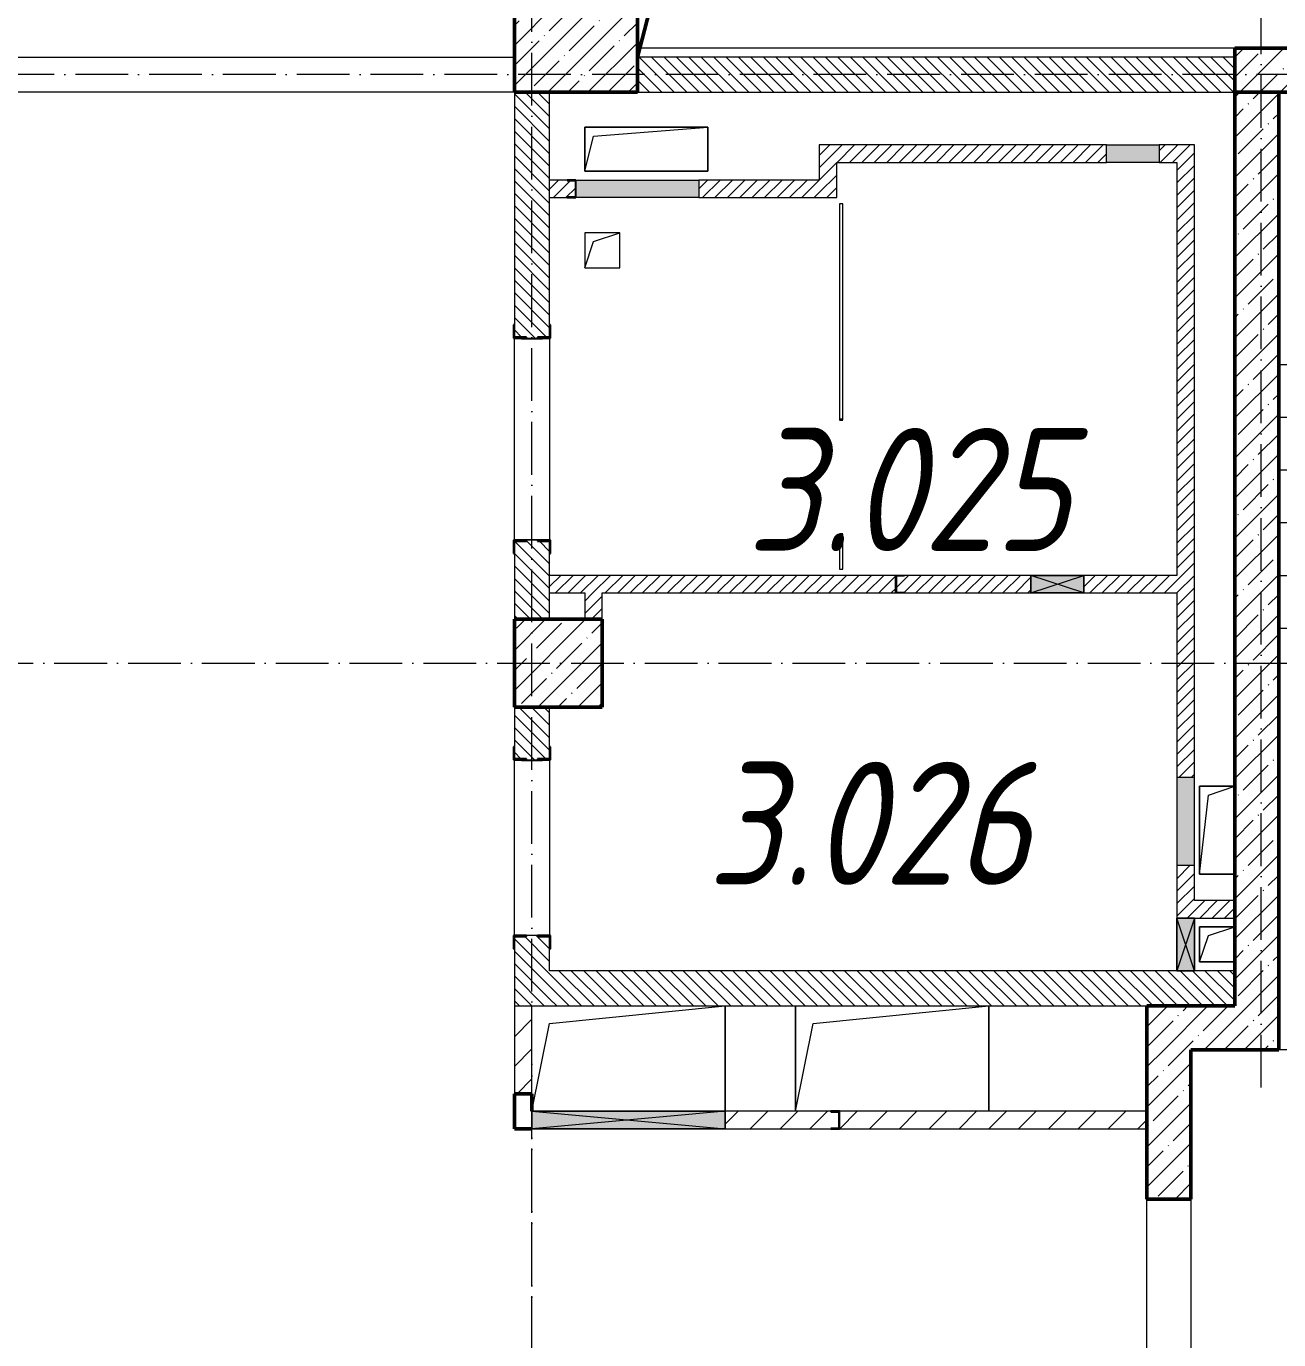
# Model space of a CAD drawing. Header units: millimetres. Extents: x -12989 to 629078, y -109036 to 555275.
# Drawn here: x 613982 to 621110, y -42435 to -34960 of the extents above; entities that cross this region are included whole.
import ezdxf

# ---------------------------------------------------------------- set-up
doc = ezdxf.new("R2010")
doc.units = ezdxf.units.MM
doc.linetypes.add('50_200_ШТРИХ_1Т_ш5_п1_п1_', pattern=[700, 500, -100, 0, -100])
for name, color, linetype, lineweight in [('A-DETL-____-OTLN-1', 7, 'Continuous', 50), ('A-DETL-GENF-OTLN', 7, 'Continuous', 9), ('A-DOOR-OPNG-MCUT', 7, 'Continuous', 35), ('A-FLOR-____-OTLN', 7, 'Continuous', 9), ('A-GENM-____-MCUT', 7, 'Continuous', 25), ('A-GENM-____-OTLN', 7, 'Continuous', 9), ('A-GENM-____-OTLN-1', 7, 'Continuous', 25), ('A-GLAZ-____-OTLN', 7, 'Continuous', 9), ('A-WALL-____-MCUT', 7, 'Continuous', 13), ('A-WALL-____-MCUT-2', 7, 'Continuous', 50), ('A-WALL-____-OTLN', 7, 'Continuous', 9), ('A-WALL-____-PATT-1', 7, 'Continuous', 9), ('A-WALL-FNSH-MCUT-1', 7, 'Continuous', 9), ('I-WALL-____-OTLN', 7, 'Continuous', 9), ('S-COLS-____-MCUT', 7, 'Continuous', 50), ('S-COLS-____-OTLN', 7, 'Continuous', 9), ('S-GRID-____-OTLN-1', 7, '50_200_ШТРИХ_1Т_ш5_п1_п1_', 9), ('S-STRS-____-OTLN-1', 7, 'Continuous', 9), ('Марки помещений', 7, 'Continuous', 9)]:
    doc.layers.add(name, color=color, linetype=linetype, lineweight=lineweight)
doc.layers.add('A-DOOR-____-OTLN-1', color=7, linetype='Continuous', lineweight=9, true_color=0xffffff)
doc.styles.add('ISOCPEUR_I_2', font='isocpeui.ttf', dxfattribs={"width": 0.85, "height": 2.3})
pattern_1 = [(135, (523510.01, -90515.614), (-35.35534, -35.35534), [])]
pattern_2 = [(45, (523510.01, -90515.61), (-84.85281, 84.85281), [])]
pattern_3 = [(45, (523510, -90515.61), (-114.04925, 114.04925), []), (45, (523624.06, -90515.61), (-114.04925, 114.04925), [201.612, -40.322, 3.353, -36.97])]
pattern_4 = [(45, (523510.01, -90515.614), (-35.35534, 35.35534), [])]

# ---------------------------------------------------------------- blocks, each defined once
blk = doc.blocks.new('BSC_Колонна _Прямоугольная - 500х700-V110-АР1_План отверстий 3 этажа в осях 1-64_Ю-ЯЯ')
at = {"layer": 'S-COLS-____-OTLN'}
h = blk.add_hatch(dxfattribs=at)
h.set_pattern_fill('FP_115', color=256, style=0, pattern_type=2)
h.set_pattern_definition([(315, (-55431.04, 93600), (114.04925, 114.04925), []), (315, (-55431.04, 93485.95), (114.04925, 114.04925), [201.613, -40.323, 3.353, -36.97])])
h.paths.add_polyline_path([(-250, 350), (-250, -350), (250, -350), (250, 350)], flags=0)
at = {"layer": 'S-COLS-____-MCUT'}
for p, q in [((250, 350), (-250, 350)), ((-250, 350), (-250, -350)), ((250, -350), (250, 350)), ((-250, -350), (250, -350))]:
    blk.add_line(p, q, dxfattribs=at)
blk = doc.blocks.new('BSC_Колонна _Прямоугольная - 500х500-V146-АР1_План отверстий 3 этажа в осях 1-64_Ю-ЯЯ')
at = {"layer": 'S-COLS-____-OTLN'}
h = blk.add_hatch(dxfattribs=at)
h.set_pattern_fill('FP_151', color=256, style=0, pattern_type=2)
h.set_pattern_definition([(45, (-93500, -51931.04), (-114.04925, 114.04925), []), (45, (-93385.95, -51931.04), (-114.04925, 114.04925), [201.613, -40.323, 3.353, -36.97])])
h.paths.add_polyline_path([(-250, -250), (250, -250), (250, 250), (-250, 250)], flags=0)
at = {"layer": 'S-COLS-____-MCUT'}
for p, q in [((250, 250), (-250, 250)), ((-250, 250), (-250, -250)), ((250, -250), (250, 250)), ((-250, -250), (250, -250))]:
    blk.add_line(p, q, dxfattribs=at)
blk = doc.blocks.new('DOR_ДУ_распашная__1Ст_Прямоугольная_ШЕР - Вн_650х2100h_Кабинки С_у-19996353-АР1_План отверстий 3 этажа в осях 1-64_Ю-ЯЯ')
at = {"layer": 'A-DOOR-OPNG-MCUT'}
for p, q in [((-325, 10), (-325, -10)), ((325, -10), (325, 10))]:
    blk.add_line(p, q, dxfattribs=at)
blk = doc.blocks.new('154_Стойка_СКБ_Уголок - СМ-2180_200-28268025-АР1_План отверстий 3 этажа в осях 1-64_Ю-ЯЯ')
at = {"layer": 'A-GENM-____-MCUT'}
for p, q in [((125, 156), (125, 81)), ((200, 156), (125, 156)), ((131, 81), (131, 150)), ((131, 150), (200, 150)), ((200, 150), (200, 156)), ((125, 81), (131, 81)), ((131, 19), (125, 19)), ((125, 19), (125, -56)), ((131, -50), (131, 19)), ((125, -56), (200, -56)), ((200, -50), (131, -50)), ((200, -56), (200, -50))]:
    blk.add_line(p, q, dxfattribs=at)
blk = doc.blocks.new('Стойка_Влож_Полоса боковая - Полоса-28213942-АР1_План отверстий 3 этажа в осях 1-64_Ю-ЯЯ')
at = {"layer": 'A-GENM-____-OTLN'}
for p, q in [((-5, 60), (0, 60)), ((-5, -60), (-5, 60)), ((0, -60), (-5, -60))]:
    blk.add_line(p, q, dxfattribs=at)
blk = doc.blocks.new('154_Фахверк_СКБ_Швеллер - Тип_100_3960-28336563-АР1_План отверстий 3 этажа в осях 1-64_Ю-ЯЯ')
at = {"layer": 'A-GENM-____-MCUT'}
for p, q in [((125, 50), (175, 50)), ((125, -50), (125, 50)), ((128, 47), (128, -47)), ((175, 47), (128, 47)), ((175, 50), (175, 47)), ((175, -50), (125, -50)), ((128, -47), (175, -47)), ((175, -47), (175, -50))]:
    blk.add_line(p, q, dxfattribs=at)
blk = doc.blocks.new('154_Фахверк_СКБ_Швеллер - Тип_100_3960-28515445-АР1_План отверстий 3 этажа в осях 1-64_Ю-ЯЯ')
at = {"layer": 'A-GENM-____-MCUT'}
for p, q in [((175, 50), (125, 50)), ((125, 50), (125, -50)), ((128, 47), (175, 47)), ((128, -47), (128, 47)), ((175, 47), (175, 50)), ((125, -50), (175, -50)), ((175, -47), (128, -47)), ((175, -50), (175, -47))]:
    blk.add_line(p, q, dxfattribs=at)
blk = doc.blocks.new('AR_Отверстие Ниша - Лючок-32405746-АР1_План отверстий 3 этажа в осях 1-64_Ю-ЯЯ')
at = {"layer": 'A-GLAZ-____-OTLN'}
blk.add_hatch(color=256, dxfattribs=at).paths.add_polyline_path([(-350, 50), (-350, -50), (350, -50), (350, 50)], flags=0)
for p, q in [((-350, 50), (350, 50)), ((-350, -50), (-350, 50)), ((350, -50), (-350, -50))]:
    blk.add_line(p, q, dxfattribs=at)
blk = doc.blocks.new('AR_Отверстие Ниша - Лючок-32405250-АР1_План отверстий 3 этажа в осях 1-64_Ю-ЯЯ')
at = {"layer": 'A-GLAZ-____-OTLN'}
blk.add_hatch(color=256, dxfattribs=at).paths.add_polyline_path([(250, -50), (250, 50), (-250, 50), (-250, -50)], flags=0)
for p, q in [((250, 50), (-250, 50)), ((-250, 50), (-250, -50)), ((250, -50), (250, 50)), ((-250, -50), (250, -50))]:
    blk.add_line(p, q, dxfattribs=at)
blk = doc.blocks.new('AR_Отверстие Ниша - Лючок-32405226-АР1_План отверстий 3 этажа в осях 1-64_Ю-ЯЯ')
at = {"layer": 'A-GLAZ-____-OTLN'}
blk.add_hatch(color=256, dxfattribs=at).paths.add_polyline_path([(150, 50), (-150, 50), (-150, -50), (150, -50)], flags=0)
for p, q in [((-150, 50), (150, 50)), ((-150, -50), (-150, 50)), ((150, 50), (150, -50)), ((150, -50), (-150, -50))]:
    blk.add_line(p, q, dxfattribs=at)
blk = doc.blocks.new('154_Фахверк_СКБ_Швеллер - Тип_100_3960_зеркало-29806508-АР1_План отверстий 3 этажа в осях 1-64_Ю-ЯЯ')
at = {"layer": 'A-GENM-____-MCUT'}
for p, q in [((175, 50), (125, 50)), ((125, 50), (125, -50)), ((128, 47), (175, 47)), ((128, -47), (128, 47)), ((175, 47), (175, 50)), ((125, -50), (175, -50)), ((175, -47), (128, -47)), ((175, -50), (175, -47))]:
    blk.add_line(p, q, dxfattribs=at)
blk = doc.blocks.new('AR_Отверстие прямоугольное _в плите_ - AR_Отверстие прямоугольное _в плите_-30459207-АР1_План отверстий 3 этажа в осях 1-64_Ю-ЯЯ')
at = {"layer": 'A-GENM-____-OTLN'}
for p, q in [((100, 100), (-100, 100)), ((-100, 100), (-100, -100)), ((-50, 50), (100, 100)), ((100, -100), (100, 100)), ((-100, -100), (-50, 50)), ((-100, -100), (100, -100))]:
    blk.add_line(p, q, dxfattribs=at)
blk = doc.blocks.new('AR_Отверстие прямоугольное _в плите_ - AR_Отверстие прямоугольное _в плите_-30229458-АР1_План отверстий 3 этажа в осях 1-64_Ю-ЯЯ')
at = {"layer": 'A-GENM-____-OTLN'}
for p, q in [((100, 250), (-100, 250)), ((-100, 250), (-100, -250)), ((-50, 200), (100, 250)), ((-100, -250), (-50, 200)), ((-100, -250), (100, -250))]:
    blk.add_line(p, q, dxfattribs=at)
blk = doc.blocks.new('AR_Отверстие прямоугольное _в плите_ - AR_Отверстие прямоугольное _в плите_-30459221-АР1_План отверстий 3 этажа в осях 1-64_Ю-ЯЯ')
at = {"layer": 'A-GENM-____-OTLN'}
for p, q in [((350, 125), (-350, 125)), ((-350, 125), (-350, -125)), ((-350, -125), (-300, 75)), ((-300, 75), (350, 125)), ((350, -125), (350, 125)), ((-350, -125), (350, -125))]:
    blk.add_line(p, q, dxfattribs=at)
blk = doc.blocks.new('AR_Отверстие прямоугольное _в плите_ - AR_Отверстие прямоугольное _в плите_-V194-АР1_План отверстий 3 этажа в осях 1-64_Ю-ЯЯ')
at = {"layer": 'A-GENM-____-OTLN'}
for p, q in [((100, 100), (-100, 100)), ((-100, 100), (-100, -100)), ((-50, 50), (100, 100)), ((-100, -100), (-50, 50)), ((-100, -100), (100, -100))]:
    blk.add_line(p, q, dxfattribs=at)
blk = doc.blocks.new('AR_Отверстие прямоугольное _в плите_ - AR_Отверстие прямоугольное _в плите_-30552682-АР1_План отверстий 3 этажа в осях 1-64_Ю-ЯЯ')
at = {"layer": 'A-GENM-____-OTLN'}
for p, q in [((-550, 300), (-550, -300)), ((-450, 200), (550, 300)), ((550, -300), (550, 300)), ((-550, -300), (-450, 200))]:
    blk.add_line(p, q, dxfattribs=at)
blk = doc.blocks.new('AR_Отверстие прямоугольное _в плите_ - AR_Отверстие прямоугольное _в плите_-V204-АР1_План отверстий 3 этажа в осях 1-64_Ю-ЯЯ')
at = {"layer": 'A-GENM-____-OTLN'}
for p, q in [((-450, 200), (550, 300)), ((550, -300), (550, 300)), ((-550, -300), (-450, 200))]:
    blk.add_line(p, q, dxfattribs=at)
blk = doc.blocks.new('AR_Отверстие прямоугольное _в стене_ - AR_Отверстие прямоугольное _в стене__ОВ-36943067-АР1_План отверстий 3 этажа в осях 1-64_Ю-ЯЯ')
at = {"layer": 'A-GLAZ-____-OTLN'}
blk.add_hatch(color=256, dxfattribs=at).paths.add_polyline_path([(550, -50), (550, 50), (-550, 50), (-550, -50)], flags=0)
at = {"layer": 'A-DETL-GENF-OTLN'}
for p, q in [((-550, -50), (-550, 50)), ((-550, 50), (550, 50)), ((550, 50), (-550, -50)), ((-550, 50), (550, -50)), ((550, 50), (-550, 50)), ((-550, 50), (-550, -50)), ((550, 50), (550, -50)), ((550, -50), (550, 50)), ((550, -50), (-550, -50)), ((-550, -50), (550, -50))]:
    blk.add_line(p, q, dxfattribs=at)
blk = doc.blocks.new('AR_Отверстие прямоугольное _в стене__БезПР - AR_Отверстие прямоугольное _в стене__БезПР-36899387-АР1_План отверстий 3 этажа в осях 1-64_Ю-ЯЯ')
at = {"layer": 'A-GLAZ-____-OTLN'}
blk.add_hatch(color=256, dxfattribs=at).paths.add_polyline_path([(150, 50), (-150, 50), (-150, -50), (150, -50)], flags=0)
at = {"layer": 'A-DETL-GENF-OTLN'}
for p, q in [((-150, -50), (-150, 50)), ((-150, 50), (150, 50)), ((150, 50), (-150, -50)), ((-150, 50), (150, -50)), ((150, 50), (-150, 50)), ((-150, 50), (-150, -50)), ((150, 50), (150, -50)), ((150, -50), (150, 50)), ((150, -50), (-150, -50)), ((-150, -50), (150, -50))]:
    blk.add_line(p, q, dxfattribs=at)
at = {"layer": 'A-GLAZ-____-OTLN'}
blk.add_line((150, 50), (-150, 50), dxfattribs=at)
blk = doc.blocks.new('AR_Отверстие прямоугольное _в стене__БезПР - AR_Отверстие прямоугольное _в стене__БезПР-36789536-АР1_План отверстий 3 этажа в осях 1-64_Ю-ЯЯ')
at = {"layer": 'A-GLAZ-____-OTLN'}
blk.add_hatch(color=256, dxfattribs=at).paths.add_polyline_path([(150, 50), (-150, 50), (-150, -50), (150, -50)], flags=0)
at = {"layer": 'A-DETL-GENF-OTLN'}
for p, q in [((-150, -50), (-150, 50)), ((-150, 50), (150, 50)), ((150, 50), (-150, -50)), ((-150, 50), (150, -50)), ((150, 50), (-150, 50)), ((-150, 50), (-150, -50)), ((150, 50), (150, -50)), ((150, -50), (150, 50)), ((150, -50), (-150, -50)), ((-150, -50), (150, -50))]:
    blk.add_line(p, q, dxfattribs=at)
blk = doc.blocks.new('BSC_Колонна _Прямоугольная1 - 200х100 _металл_-V211-АР1_План отверстий 3 этажа в осях 1-64_Ю-ЯЯ')
at = {"layer": 'S-COLS-____-MCUT'}
for p, q in [((0, 50), (-100, 50)), ((-100, 50), (-100, -50)), ((100, -50), (100, 50)), ((-100, -50), (100, -50))]:
    blk.add_line(p, q, dxfattribs=at)
blk = doc.blocks.new('3эт')
at = {"layer": 'S-GRID-____-OTLN-1', "color": 251, "ltscale": 0.6, "true_color": 0x636466}
for p, q in [((377120.7, -46882.4), (377120.7, 4029.4)), ((381270.7, -37346.8), (381270.7, 4029.4)), ((387845.1, -31582.4), (279101.9, -31582.4)), ((352977.2, -34932.4), (387845.1, -34932.4)), ((377120.7, -91346.1), (377120.7, -36982.5))]:
    blk.add_line(p, q, dxfattribs=at)

msp = doc.modelspace()

# ---------------------------------------------------------------- hatches: boundary and pattern name
at = {"layer": 'A-WALL-____-PATT-1'}
h = msp.add_hatch(dxfattribs=at)
h.set_pattern_fill('FP_12', color=256, style=0, pattern_type=2)
h.set_pattern_definition(pattern_3)
h.paths.add_polyline_path([(624260.0077, -35334.5723), (624260.0077, -35084.5723), (620860.0077, -35084.5723), (620860.0077, -35334.5723), (622473.9818, -35334.5723)], flags=0)
h = msp.add_hatch(dxfattribs=at)
h.set_pattern_fill('FP_9', color=256, style=0, pattern_type=2)
h.set_pattern_definition(pattern_1)
h.paths.add_polyline_path([(620860.0077, -35334.5723), (620860.0077, -35134.5723), (617460.0077, -35134.5723), (617460.0077, -35334.5723), (618939.0533, -35334.5723)], flags=0)
h = msp.add_hatch(dxfattribs=at)
h.set_pattern_fill('FP_9', color=256, style=0, pattern_type=2)
h.set_pattern_definition(pattern_1)
h.paths.add_polyline_path([(616829.0077, -38334.5723), (616960.0077, -38334.5723), (616960.0077, -37890.5723), (616891.0077, -37890.5723), (616891.0077, -37884.5723), (616829.0077, -37884.5723), (616829.0077, -37890.5723), (616760.0077, -37890.5723), (616760.0077, -38334.5723)], flags=0)
h.paths.add_polyline_path([(616829.0077, -36734.5723), (616891.0077, -36734.5723), (616891.0077, -36728.5723), (616960.0077, -36728.5723), (616960.0077, -35334.5723), (616760.0077, -35334.5723), (616760.0077, -36728.5723), (616829.0077, -36728.5723)], flags=0)
h = msp.add_hatch(dxfattribs=at)
h.set_pattern_fill('FP_12', color=256, style=0, pattern_type=2)
h.set_pattern_definition(pattern_3)
h.paths.add_polyline_path([(620860.0077, -40534.5723), (621110.0077, -40534.5723), (621110.0077, -35334.5723), (620860.0077, -35334.5723), (620860.0077, -39750.102)], flags=0)
h = msp.add_hatch(dxfattribs=at)
h.set_pattern_fill('FP_8', color=256, style=0, pattern_type=2)
h.set_pattern_definition(pattern_4)
h.paths.add_polyline_path([(620430.0077, -35734.5723), (620530.0077, -35734.5723), (620530.0077, -35634.5723), (620430.0077, -35634.5723), (620430.0077, -35639.7403)], flags=0)
h.paths.add_polyline_path([(618595.0077, -35734.5723), (620130.0077, -35734.5723), (620130.0077, -35634.5723), (618495.0077, -35634.5723), (618495.0077, -35734.5723)], flags=0)
h = msp.add_hatch(dxfattribs=at)
h.set_pattern_fill('FP_8', color=256, style=0, pattern_type=2)
h.set_pattern_definition(pattern_4)
h.paths.add_polyline_path([(620630.0077, -40034.5723), (620630.0077, -39734.5723), (620530.0077, -39734.5723), (620530.0077, -40034.5723), (620605.0077, -40034.5723)], flags=0)
h.paths.add_polyline_path([(620592.1698, -39234.5723), (620630.0077, -39234.5723), (620630.0077, -35634.5723), (620530.0077, -35634.5723), (620530.0077, -39234.5723), (620590.0077, -39234.5723)], flags=0)
h = msp.add_hatch(dxfattribs=at)
h.set_pattern_fill('FP_8', color=256, style=0, pattern_type=2)
h.set_pattern_definition(pattern_4)
h.paths.add_polyline_path([(618595.0077, -35934.5723), (618595.0077, -35734.5723), (618495.0077, -35734.5723), (618495.0077, -35934.5723)], flags=0)
h = msp.add_hatch(dxfattribs=at)
h.set_pattern_fill('FP_8', color=256, style=0, pattern_type=2)
h.set_pattern_definition(pattern_4)
h.paths.add_polyline_path([(617060.0077, -35934.5723), (617060.0077, -35931.5723), (617107.0077, -35931.5723), (617107.0077, -35837.5723), (617060.0077, -35837.5723), (617060.0077, -35834.5723), (616960.0077, -35834.5723), (616960.0077, -35934.5723)], flags=0)
h.paths.add_polyline_path([(618495.0077, -35934.5723), (618495.0077, -35834.5723), (617810.0077, -35834.5723), (617810.0077, -35934.5723)], flags=0)
h = msp.add_hatch(dxfattribs=at)
h.set_pattern_fill('FP_8', color=256, style=0, pattern_type=2)
h.set_pattern_definition(pattern_4)
h.paths.add_polyline_path([(620000.0077, -38184.5723), (620530.0077, -38184.5723), (620530.0077, -38084.5723), (620000.0077, -38084.5723), (620000.0077, -38100.7803)], flags=0)
h.paths.add_polyline_path([(619700.0077, -38184.5723), (619700.0077, -38084.5723), (618980.0077, -38084.5723), (618980.0077, -38087.5723), (618933.0077, -38087.5723), (618933.0077, -38181.5723), (618980.0077, -38181.5723), (618980.0077, -38184.5723)], flags=0)
h.paths.add_polyline_path([(617260.0077, -38184.5723), (618930.0077, -38184.5723), (618930.0077, -38084.5723), (616960.0077, -38084.5723), (616960.0077, -38184.5723), (617171.589, -38184.5723)], flags=0)
h = msp.add_hatch(dxfattribs=at)
h.set_pattern_fill('FP_8', color=256, style=0, pattern_type=2)
h.set_pattern_definition(pattern_4)
h.paths.add_polyline_path([(617160.0077, -38334.5723), (617260.0077, -38334.5723), (617260.0077, -38184.5723), (617160.0077, -38184.5723)], flags=0)
h = msp.add_hatch(dxfattribs=at)
h.set_pattern_fill('FP_9', color=256, style=0, pattern_type=2)
h.set_pattern_definition(pattern_1)
h.paths.add_polyline_path([(616960.0077, -40534.5723), (616960.0077, -40140.5723), (616891.0077, -40140.5723), (616891.0077, -40134.5723), (616829.0077, -40134.5723), (616829.0077, -40140.5723), (616760.0077, -40140.5723), (616760.0077, -40534.5723)], flags=0)
h.paths.add_polyline_path([(616829.0077, -39134.5723), (616891.0077, -39134.5723), (616891.0077, -39128.5723), (616960.0077, -39128.5723), (616960.0077, -38834.5723), (616760.0077, -38834.5723), (616760.0077, -39128.5723), (616829.0077, -39128.5723)], flags=0)
h = msp.add_hatch(dxfattribs=at)
h.set_pattern_fill('FP_8', color=256, style=0, pattern_type=2)
h.set_pattern_definition(pattern_4)
h.paths.add_polyline_path([(620860.0077, -40034.5723), (620860.0077, -39934.5723), (620630.0077, -39934.5723), (620630.0077, -40034.5723), (620706.5175, -40034.5723)], flags=0)
h = msp.add_hatch(dxfattribs=at)
h.set_pattern_fill('FP_9', color=256, style=0, pattern_type=2)
h.set_pattern_definition(pattern_1)
h.paths.add_polyline_path([(620860.0077, -40534.5723), (620860.0077, -40334.5723), (616960.0077, -40334.5723), (616960.0077, -40534.5723), (620706.5175, -40534.5723)], flags=0)
h = msp.add_hatch(dxfattribs=at)
h.set_pattern_fill('FP_7', color=256, style=0, pattern_type=2)
h.set_pattern_definition(pattern_2)
h.paths.add_polyline_path([(616760.0077, -41034.5723), (616860.0077, -41034.5723), (616860.0077, -40534.5723), (616760.0077, -40534.5723)], flags=0)
h = msp.add_hatch(dxfattribs=at)
h.set_pattern_fill('FP_12', color=256, style=0, pattern_type=2)
h.set_pattern_definition(pattern_3)
h.paths.add_polyline_path([(620610.0077, -40784.5723), (621110.0077, -40784.5723), (621110.0077, -40534.5723), (620360.0077, -40534.5723), (620360.0077, -40784.5723)], flags=0)
h = msp.add_hatch(dxfattribs=at)
h.set_pattern_fill('FP_12', color=256, style=0, pattern_type=2)
h.set_pattern_definition(pattern_3)
h.paths.add_polyline_path([(620360.0077, -43434.5723), (620610.0077, -43434.5723), (620610.0077, -43234.5723), (620360.0077, -43234.5723)], flags=0)
h.paths.add_polyline_path([(620610.0077, -41634.5723), (620610.0077, -40784.5723), (620360.0077, -40784.5723), (620360.0077, -41634.5723)], flags=0)
h = msp.add_hatch(dxfattribs=at)
h.set_pattern_fill('FP_7', color=256, style=0, pattern_type=2)
h.set_pattern_definition(pattern_2)
h.paths.add_polyline_path([(620360.0077, -41234.5723), (620360.0077, -41134.5723), (618610.0077, -41134.5723), (618610.0077, -41234.5723), (618939.0533, -41234.5723)], flags=0)
h.paths.add_polyline_path([(618560.0077, -41234.5723), (618560.0077, -41231.5723), (618607.0077, -41231.5723), (618607.0077, -41137.5723), (618560.0077, -41137.5723), (618560.0077, -41134.5723), (617960.0077, -41134.5723), (617960.0077, -41234.5723)], flags=0)

# ---------------------------------------------------------------- linework, layer by layer
at = {"layer": 'A-DETL-____-OTLN-1'}
msp.add_line((617460.0077, -35134.5723), (624260.0077, -8984.5723), dxfattribs=at)
at = {"layer": 'A-FLOR-____-OTLN'}
for p, q in [((620860.0077, -35084.5723), (617460.0077, -35084.5723)), ((617160.0077, -35534.5723), (617860.0077, -35534.5723)), ((617160.0077, -35784.5723), (617160.0077, -35534.5723)), ((617860.0077, -35534.5723), (617860.0077, -35784.5723)), ((617860.0077, -35784.5723), (617160.0077, -35784.5723)), ((620660.0077, -39284.5723), (620860.0077, -39284.5723)), ((620660.0077, -39784.5723), (620660.0077, -39284.5723)), ((620860.0077, -39784.5723), (620660.0077, -39784.5723)), ((620660.0077, -40084.5723), (620860.0077, -40084.5723)), ((620660.0077, -40284.5723), (620660.0077, -40084.5723)), ((620860.0077, -40284.5723), (620660.0077, -40284.5723)), ((617960.0077, -40534.5723), (617960.0077, -41134.5723)), ((618360.0077, -41134.5723), (618360.0077, -40534.5723)), ((619460.0077, -40534.5723), (619460.0077, -41134.5723)), ((621790.0077, -40784.5723), (621110.0077, -40784.5723))]:
    msp.add_line(p, q, dxfattribs=at)
at = {"layer": 'A-WALL-____-MCUT'}
for p, q in [((620860.0077, -35134.5723), (617460.0077, -35134.5723)), ((616760.0077, -35334.5723), (616760.0077, -36659.5723)), ((616960.0077, -36659.5723), (616960.0077, -35334.5723)), ((617460.0077, -35334.5723), (620860.0077, -35334.5723)), ((616829.0077, -36734.5723), (616891.0077, -36734.5723)), ((616891.0077, -37884.5723), (616829.0077, -37884.5723)), ((616760.0077, -37959.5723), (616760.0077, -38334.5723)), ((616960.0077, -38334.5723), (616960.0077, -37959.5723)), ((616760.0077, -38834.5723), (616760.0077, -39059.5723)), ((616960.0077, -39059.5723), (616960.0077, -38834.5723)), ((616829.0077, -39134.5723), (616891.0077, -39134.5723)), ((616891.0077, -40134.5723), (616829.0077, -40134.5723)), ((616760.0077, -40209.5723), (616760.0077, -40534.5723)), ((616960.0077, -40334.5723), (616960.0077, -40209.5723)), ((620530.0077, -40334.5723), (616960.0077, -40334.5723)), ((620860.0077, -40334.5723), (620630.0077, -40334.5723)), ((616760.0077, -40534.5723), (620360.0077, -40534.5723))]:
    msp.add_line(p, q, dxfattribs=at)
at = {"layer": 'A-WALL-____-MCUT-2'}
for p, q in [((620860.0077, -35084.5723), (620860.0077, -40534.5723)), ((624260.0077, -35084.5723), (620860.0077, -35084.5723)), ((620860.0077, -35334.5723), (624260.0077, -35334.5723)), ((621110.0077, -40784.5723), (621110.0077, -35334.5723)), ((620360.0077, -40534.5723), (620360.0077, -41634.5723)), ((620860.0077, -40534.5723), (620360.0077, -40534.5723)), ((620610.0077, -41634.5723), (620610.0077, -40784.5723)), ((620610.0077, -40784.5723), (621110.0077, -40784.5723)), ((620360.0077, -41634.5723), (620610.0077, -41634.5723))]:
    msp.add_line(p, q, dxfattribs=at)
at = {"layer": 'A-WALL-____-OTLN'}
for p, q in [((620360.0077, -43234.5723), (620360.0077, -41634.5723)), ((620610.0077, -41634.5723), (620610.0077, -43234.5723))]:
    msp.add_line(p, q, dxfattribs=at)
at = {"layer": 'A-WALL-FNSH-MCUT-1'}
for p, q in [((620130.0077, -35634.5723), (618495.0077, -35634.5723)), ((618495.0077, -35634.5723), (618495.0077, -35834.5723)), ((620630.0077, -35634.5723), (620430.0077, -35634.5723)), ((620630.0077, -39234.5723), (620630.0077, -35634.5723)), ((618595.0077, -35734.5723), (620130.0077, -35734.5723)), ((618595.0077, -35934.5723), (618595.0077, -35734.5723)), ((620430.0077, -35734.5723), (620530.0077, -35734.5723)), ((620530.0077, -35734.5723), (620530.0077, -38084.5723)), ((617060.0077, -35834.5723), (616960.0077, -35834.5723)), ((618495.0077, -35834.5723), (617810.0077, -35834.5723)), ((616960.0077, -35934.5723), (617060.0077, -35934.5723)), ((617810.0077, -35934.5723), (618595.0077, -35934.5723)), ((618610.0077, -35969.5723), (618610.0077, -37199.5723)), ((618630.0077, -35969.5723), (618610.0077, -35969.5723)), ((618630.0077, -37199.5723), (618630.0077, -35969.5723)), ((618610.0077, -37849.5723), (618610.0077, -38049.5723)), ((618630.0077, -38049.5723), (618630.0077, -37849.5723)), ((618930.0077, -38084.5723), (616960.0077, -38084.5723)), ((618610.0077, -38049.5723), (618630.0077, -38049.5723)), ((619700.0077, -38084.5723), (618980.0077, -38084.5723)), ((620530.0077, -38084.5723), (620000.0077, -38084.5723)), ((616960.0077, -38184.5723), (617160.0077, -38184.5723)), ((617160.0077, -38184.5723), (617160.0077, -38334.5723)), ((617260.0077, -38184.5723), (618930.0077, -38184.5723)), ((617260.0077, -38334.5723), (617260.0077, -38184.5723)), ((618980.0077, -38184.5723), (619700.0077, -38184.5723)), ((620000.0077, -38184.5723), (620530.0077, -38184.5723)), ((620530.0077, -38184.5723), (620530.0077, -39234.5723)), ((620530.0077, -39734.5723), (620530.0077, -40034.5723)), ((620630.0077, -39934.5723), (620630.0077, -39734.5723)), ((620860.0077, -39934.5723), (620630.0077, -39934.5723)), ((620630.0077, -40034.5723), (620860.0077, -40034.5723)), ((616760.0077, -40534.5723), (616760.0077, -41034.5723)), ((616860.0077, -41034.5723), (616860.0077, -40534.5723)), ((618560.0077, -41134.5723), (617960.0077, -41134.5723)), ((620360.0077, -41134.5723), (618610.0077, -41134.5723)), ((617960.0077, -41234.5723), (618560.0077, -41234.5723)), ((618610.0077, -41234.5723), (620360.0077, -41234.5723))]:
    msp.add_line(p, q, dxfattribs=at)
at = {"layer": 'I-WALL-____-OTLN'}
for p, q in [((612760.0077, -35134.5723), (616760.0077, -35134.5723)), ((616760.0077, -35334.5723), (612760.0077, -35334.5723)), ((616760.0077, -37884.5723), (616760.0077, -36734.5723)), ((616960.0077, -36734.5723), (616960.0077, -37884.5723)), ((616760.0077, -40134.5723), (616760.0077, -39134.5723)), ((616960.0077, -39134.5723), (616960.0077, -40134.5723))]:
    msp.add_line(p, q, dxfattribs=at)
at = {"layer": 'S-STRS-____-OTLN-1'}
for p, q in [((621110.0077, -36884.5723), (622660.0077, -36884.5723)), ((621110.0077, -36884.5723), (622660.0077, -36884.5723)), ((621110.0077, -37184.5723), (622660.0077, -37184.5723)), ((621110.0077, -37184.5723), (622660.0077, -37184.5723)), ((621110.0077, -37484.5723), (622660.0077, -37484.5723)), ((621110.0077, -37484.5723), (622660.0077, -37484.5723)), ((621110.0077, -37784.5723), (622660.0077, -37784.5723)), ((621110.0077, -37784.5723), (622660.0077, -37784.5723)), ((621110.0077, -38084.5723), (622660.0077, -38084.5723)), ((621110.0077, -38084.5723), (622660.0077, -38084.5723)), ((621110.0077, -38384.5723), (622660.0077, -38384.5723)), ((621110.0077, -38384.5723), (622660.0077, -38384.5723))]:
    msp.add_line(p, q, dxfattribs=at)

# ---------------------------------------------------------------- block references
msp.add_blockref('3эт', (239739.3002, -3652.1582))
at = {"layer": 'A-DOOR-____-OTLN-1', "rotation": 90}
msp.add_blockref('DOR_ДУ_распашная__1Ст_Прямоугольная_ШЕР - Вн_650х2100h_Кабинки С_у-19996353-АР1_План отверстий 3 этажа в осях 1-64_Ю-ЯЯ', (618620.0077, -37524.5723), dxfattribs=at)
at = {"layer": 'A-GENM-____-OTLN'}
for name, p in [('AR_Отверстие прямоугольное _в плите_ - AR_Отверстие прямоугольное _в плите_-30459221-АР1_План отверстий 3 этажа в осях 1-64_Ю-ЯЯ', (617510.0077, -35659.5723)), ('AR_Отверстие прямоугольное _в плите_ - AR_Отверстие прямоугольное _в плите_-30459207-АР1_План отверстий 3 этажа в осях 1-64_Ю-ЯЯ', (617260.0077, -36234.5723)), ('AR_Отверстие прямоугольное _в плите_ - AR_Отверстие прямоугольное _в плите_-30229458-АР1_План отверстий 3 этажа в осях 1-64_Ю-ЯЯ', (620760.0077, -39534.5723)), ('AR_Отверстие прямоугольное _в плите_ - AR_Отверстие прямоугольное _в плите_-V194-АР1_План отверстий 3 этажа в осях 1-64_Ю-ЯЯ', (620760.0077, -40184.5723)), ('AR_Отверстие прямоугольное _в плите_ - AR_Отверстие прямоугольное _в плите_-V204-АР1_План отверстий 3 этажа в осях 1-64_Ю-ЯЯ', (617410.0077, -40834.5723)), ('AR_Отверстие прямоугольное _в плите_ - AR_Отверстие прямоугольное _в плите_-30552682-АР1_План отверстий 3 этажа в осях 1-64_Ю-ЯЯ', (618910.0077, -40834.5723))]:
    msp.add_blockref(name, p, dxfattribs=at)
for p, rotation in [((616860.0077, -36734.5723), 89.99999999999991), ((616860.0077, -37884.5723), 269.9999999999999), ((616860.0077, -39134.5723), 89.99999999999991)]:
    msp.add_blockref('Стойка_Влож_Полоса боковая - Полоса-28213942-АР1_План отверстий 3 этажа в осях 1-64_Ю-ЯЯ', p, dxfattribs=dict(at, rotation=rotation))
at = {"layer": 'A-GENM-____-OTLN-1'}
for name, p, rotation in [('154_Фахверк_СКБ_Швеллер - Тип_100_3960_зеркало-29806508-АР1_План отверстий 3 этажа в осях 1-64_Ю-ЯЯ', (617235.0077, -35884.5723), 180), ('154_Стойка_СКБ_Уголок - СМ-2180_200-28268025-АР1_План отверстий 3 этажа в осях 1-64_Ю-ЯЯ', (616910.0077, -36859.5723), 89.9999999999999), ('154_Стойка_СКБ_Уголок - СМ-2180_200-28268025-АР1_План отверстий 3 этажа в осях 1-64_Ю-ЯЯ', (616810.0077, -37759.5723), 269.9999999999999), ('154_Стойка_СКБ_Уголок - СМ-2180_200-28268025-АР1_План отверстий 3 этажа в осях 1-64_Ю-ЯЯ', (616910.0077, -39259.5723), 89.9999999999999), ('154_Стойка_СКБ_Уголок - СМ-2180_200-28268025-АР1_План отверстий 3 этажа в осях 1-64_Ю-ЯЯ', (616810.0077, -40009.5723), 269.9999999999999), ('154_Фахверк_СКБ_Швеллер - Тип_100_3960-28515445-АР1_План отверстий 3 этажа в осях 1-64_Ю-ЯЯ', (618735.0077, -41184.5723), 180)]:
    msp.add_blockref(name, p, dxfattribs=dict(at, rotation=rotation))
msp.add_blockref('154_Фахверк_СКБ_Швеллер - Тип_100_3960-28336563-АР1_План отверстий 3 этажа в осях 1-64_Ю-ЯЯ', (618805.0077, -38134.5723), dxfattribs=at)
at = {"layer": 'A-GLAZ-____-OTLN'}
for name, p, rotation in [('AR_Отверстие Ниша - Лючок-32405226-АР1_План отверстий 3 этажа в осях 1-64_Ю-ЯЯ', (620280.0077, -35684.5723), 180), ('AR_Отверстие Ниша - Лючок-32405746-АР1_План отверстий 3 этажа в осях 1-64_Ю-ЯЯ', (617460.0077, -35884.5723), 180), ('AR_Отверстие прямоугольное _в стене__БезПР - AR_Отверстие прямоугольное _в стене__БезПР-36899387-АР1_План отверстий 3 этажа в осях 1-64_Ю-ЯЯ', (619850.0077, -38134.5723), 180), ('AR_Отверстие Ниша - Лючок-32405250-АР1_План отверстий 3 этажа в осях 1-64_Ю-ЯЯ', (620580.0077, -39484.5723), 270), ('AR_Отверстие прямоугольное _в стене__БезПР - AR_Отверстие прямоугольное _в стене__БезПР-36789536-АР1_План отверстий 3 этажа в осях 1-64_Ю-ЯЯ', (620580.0077, -40184.5723), 270)]:
    msp.add_blockref(name, p, dxfattribs=dict(at, rotation=rotation))
msp.add_blockref('AR_Отверстие прямоугольное _в стене_ - AR_Отверстие прямоугольное _в стене__ОВ-36943067-АР1_План отверстий 3 этажа в осях 1-64_Ю-ЯЯ', (617410.0077, -41184.5723), dxfattribs=at)
at = {"layer": 'S-COLS-____-OTLN'}
for name, p, rotation in [('BSC_Колонна _Прямоугольная - 500х700-V110-АР1_План отверстий 3 этажа в осях 1-64_Ю-ЯЯ', (617110.0077, -35084.5723), 89.9999999999999), ('BSC_Колонна _Прямоугольная1 - 200х100 _металл_-V211-АР1_План отверстий 3 этажа в осях 1-64_Ю-ЯЯ', (616810.0077, -41134.5723), 270.0000000000001)]:
    msp.add_blockref(name, p, dxfattribs=dict(at, rotation=rotation))
msp.add_blockref('BSC_Колонна _Прямоугольная - 500х500-V146-АР1_План отверстий 3 этажа в осях 1-64_Ю-ЯЯ', (617010.0077, -38584.5723), dxfattribs=at)

# ---------------------------------------------------------------- texts
at = {"layer": 'Марки помещений', "char_height": 700, "width": 785.65375, "attachment_point": 1, "style": 'ISOCPEUR_I_2'}
for s, insert in [('3.025', (618083.1888, -37245.81)), ('3.026', (617858.7874, -39145.5615))]:
    msp.add_mtext(s, dxfattribs=dict(at, insert=insert))

doc.saveas('drawing.dxf')
